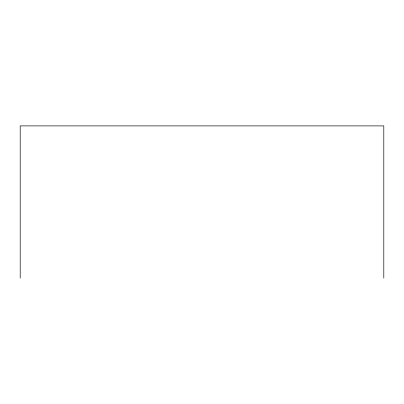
<?xml version="1.0" encoding="UTF-8"?>
<svg xmlns="http://www.w3.org/2000/svg" width="404" height="404" viewBox="0 0 404 404"><rect width="100%" height="100%" fill="white"/><g stroke="black" fill="none" stroke-linecap="round" stroke-linejoin="round"><path stroke-width="0.61" d="M383.8 278.104L383.8 125.897L20.2 125.897L20.2 278.104"/></g></svg>
